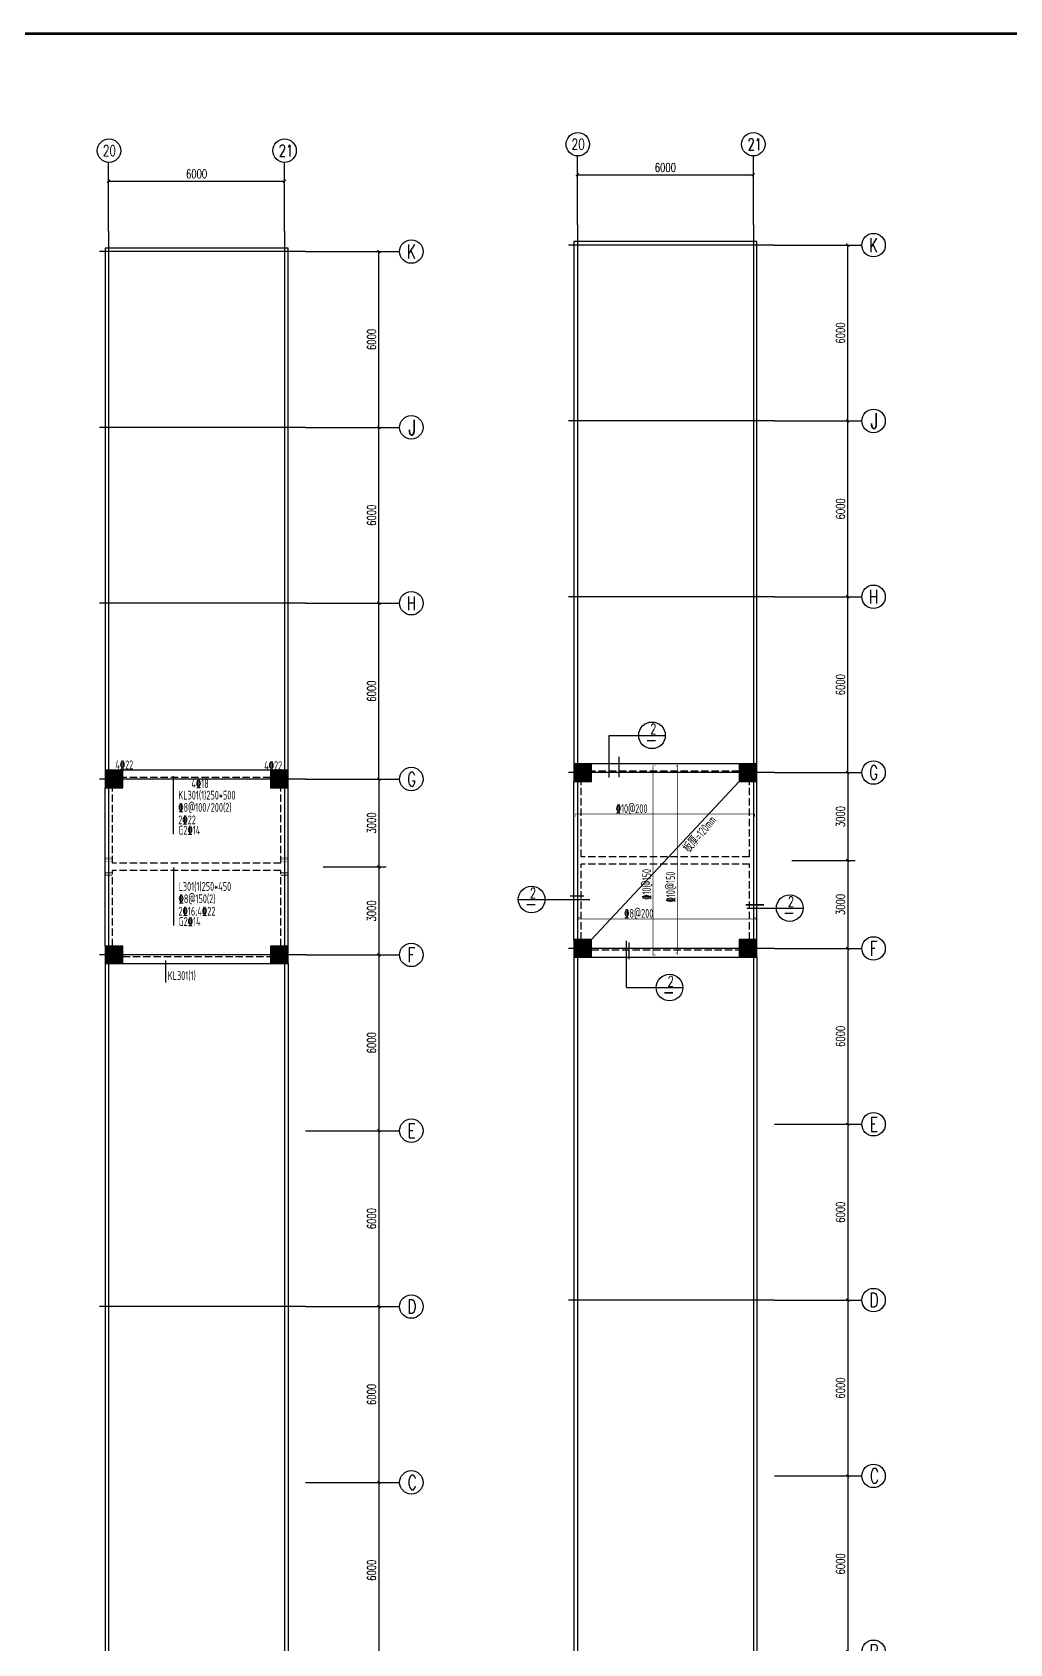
# Model space of a CAD drawing. Extents: x -73672 to 366960, y -527333 to 140666.
# Drawn here: x 263247 to 296576, y -499175 to -444183 of the extents above; entities that cross this region are included whole.
import ezdxf
from ezdxf.enums import TextEntityAlignment as Align

# ---------------------------------------------------------------- set-up
doc = ezdxf.new("R2010")
doc.units = 0
doc.header["$LTSCALE"] = 1000
doc.header["$MEASUREMENT"] = 0
doc.linetypes.add('DASH', pattern=[0.35, 0.25, -0.1])
for name, color, linetype in [('11', 3, 'Continuous'), ('AXIS', 3, 'Continuous'), ('AXIS_TEXT', 7, 'Continuous'), ('COLUMN', 9, 'Continuous'), ('PUB_TITLE', 4, 'Continuous'), ('TEXT', 3, 'Continuous'), ('WALL', 9, 'Continuous'), ('建-尺寸', 3, 'Continuous')]:
    doc.layers.add(name, color=color, linetype=linetype)
doc.styles.add('_TCH_AXIS', font='COMPLEX', dxfattribs={"bigfont": 'GBCBIG'})
doc.styles.add('_TCH_DIM_T3', font='SIMPLEX', dxfattribs={"width": 0.705882, "bigfont": 'GBCBIG'})
doc.styles.add('A-DIM_T3', font='SIMPLEX', dxfattribs={"width": 0.705882, "bigfont": 'GBCBIG'})
doc.styles.add('COMPLEX', font='COMPLEX', dxfattribs={"bigfont": 'Tssdchn.shx'})
doc.styles.add('HZTXT', font='txt', dxfattribs={"bigfont": 'HZTXT'})
doc.styles.add('TSSD_Rein', font='Tssdeng.shx', dxfattribs={"width": 0.7, "bigfont": 'hztxt.shx'})
doc.dimstyles.new('_TCH_ARCH-100', dxfattribs={"dimtxt": 297.5, "dimasz": 100, "dimexe": 250, "dimexo": 300, "dimgap": 100, "dimtad": 1, "dimdec": 0, "dimzin": 0, "dimdsep": 46, "dimtxsty": '_TCH_DIM_T3', "dimblk": 'ARCHTICK', "dimcen": 0.09, "dimclrt": 7, "dimazin": 2, "dimtfac": 1, "dimtdec": 0, "dimtix": 1, "dimtmove": 2, "dimatfit": 3, "dimfxl": 0, "dimtolj": 1, "dimtzin": 0, "dimarcsym": 0})
doc.dimstyles.new('A-DIM-100', dxfattribs={"dimtxt": 297.5, "dimasz": 100, "dimexe": 250, "dimexo": 300, "dimgap": 100, "dimtad": 1, "dimdec": 0, "dimzin": 0, "dimdsep": 46, "dimtxsty": 'A-DIM_T3', "dimblk": 'ARCHTICK', "dimcen": 0.09, "dimclrt": 7, "dimazin": 2, "dimtfac": 1, "dimtdec": 0, "dimtix": 1, "dimtmove": 2, "dimatfit": 3, "dimfxl": 0, "dimtolj": 1, "dimtzin": 0, "dimarcsym": 0})

# ---------------------------------------------------------------- blocks, each defined once
blk = doc.blocks.new('_ArchTick')
at = {"color": 0, "linetype": 'ByBlock', "const_width": 0.4}
blk.add_lwpolyline([(-0.5, -0.5), (0.5, 0.5)], dxfattribs=at)
blk = doc.blocks.new('*D7700')
at = {"layer": 'AXIS', "color": 0, "lineweight": -2}
for p, q in [((265850, -450677), (265850, -449017)), ((265850, -449267), (271850, -449267)), ((271850, -450677), (271850, -449017))]:
    blk.add_line(p, q, dxfattribs=at)
at = {"layer": 'Defpoints', "color": 0}
for p in [(271850, -449267), (265850, -450977), (271850, -450977)]:
    blk.add_point(p, dxfattribs=at)
at = {"layer": 'AXIS', "color": 0, "linetype": 'ByBlock', "lineweight": -2, "xscale": 100, "yscale": 100, "zscale": 100, "rotation": 180}
blk.add_blockref('_ArchTick', (265850, -449267), dxfattribs=at)
at = {"layer": 'AXIS', "color": 0, "linetype": 'ByBlock', "lineweight": -2, "xscale": 100, "yscale": 100, "zscale": 100}
blk.add_blockref('_ArchTick', (271850, -449267), dxfattribs=at)
at = {"layer": 'AXIS', "color": 7, "insert": (268850, -449018), "char_height": 297.5, "attachment_point": 5, "style": '_TCH_DIM_T3'}
blk.add_mtext('\\A1;6000', dxfattribs=at)
blk = doc.blocks.new('*D7702')
at = {"layer": 'AXIS', "color": 0, "lineweight": -2}
for p, q in [((281834, -450457), (281834, -448797)), ((281834, -449047), (287834, -449047)), ((287834, -450457), (287834, -448797))]:
    blk.add_line(p, q, dxfattribs=at)
at = {"layer": 'Defpoints', "color": 0}
for p in [(287834, -449047), (281834, -450757), (287834, -450757)]:
    blk.add_point(p, dxfattribs=at)
at = {"layer": 'AXIS', "color": 0, "linetype": 'ByBlock', "lineweight": -2, "xscale": 100, "yscale": 100, "zscale": 100, "rotation": 180}
blk.add_blockref('_ArchTick', (281834, -449047), dxfattribs=at)
at = {"layer": 'AXIS', "color": 0, "linetype": 'ByBlock', "lineweight": -2, "xscale": 100, "yscale": 100, "zscale": 100}
blk.add_blockref('_ArchTick', (287834, -449047), dxfattribs=at)
at = {"layer": 'AXIS', "color": 7, "insert": (284834, -448798), "char_height": 297.5, "attachment_point": 5, "style": '_TCH_DIM_T3'}
blk.add_mtext('\\A1;6000', dxfattribs=at)
blk = doc.blocks.new('_AXISO')
blk.add_circle((0, 0), 0.5)
at = {"layer": 'AXIS_TEXT', "style": 'COMPLEX'}
blk.add_attdef('A', text='', height=0.56, dxfattribs=at).set_placement((-0.25, -0.28), (0.25, -0.28), align=Align.FIT)
blk = doc.blocks.new('*D8767')
at = {"layer": 'Defpoints', "color": 0}
for p in [(272567, -475667), (272567, -481667), (275067, -481667)]:
    blk.add_point(p, dxfattribs=at)
at = {"layer": '建-尺寸', "color": 0, "lineweight": -2}
for p, q in [((272867, -475667), (275317, -475667)), ((275067, -475667), (275067, -481667)), ((272867, -481667), (275317, -481667))]:
    blk.add_line(p, q, dxfattribs=at)
at = {"layer": '建-尺寸', "color": 0, "linetype": 'ByBlock', "lineweight": -2, "xscale": 100, "yscale": 100, "zscale": 100}
for p, rotation in [((275067, -475667), 90), ((275067, -481667), 270)]:
    blk.add_blockref('_ArchTick', p, dxfattribs=dict(at, rotation=rotation))
at = {"layer": '建-尺寸', "color": 7, "insert": (274818, -478667), "char_height": 297.5, "attachment_point": 5, "rotation": 90, "style": 'A-DIM_T3'}
blk.add_mtext('\\A1;6000', dxfattribs=at)
blk = doc.blocks.new('*D8768')
at = {"layer": 'Defpoints', "color": 0}
for p in [(272567, -481667), (272567, -487667), (275067, -487667)]:
    blk.add_point(p, dxfattribs=at)
at = {"layer": '建-尺寸', "color": 0, "lineweight": -2}
for p, q in [((272867, -481667), (275317, -481667)), ((275067, -481667), (275067, -487667)), ((272867, -487667), (275317, -487667))]:
    blk.add_line(p, q, dxfattribs=at)
at = {"layer": '建-尺寸', "color": 0, "linetype": 'ByBlock', "lineweight": -2, "xscale": 100, "yscale": 100, "zscale": 100}
for p, rotation in [((275067, -481667), 90), ((275067, -487667), 270)]:
    blk.add_blockref('_ArchTick', p, dxfattribs=dict(at, rotation=rotation))
at = {"layer": '建-尺寸', "color": 7, "insert": (274818, -484667), "char_height": 297.5, "attachment_point": 5, "rotation": 90, "style": 'A-DIM_T3'}
blk.add_mtext('\\A1;6000', dxfattribs=at)
blk = doc.blocks.new('*D8769')
at = {"layer": 'Defpoints', "color": 0}
for p in [(272567, -487667), (272567, -493667), (275067, -493667)]:
    blk.add_point(p, dxfattribs=at)
at = {"layer": '建-尺寸', "color": 0, "lineweight": -2}
for p, q in [((272867, -487667), (275317, -487667)), ((275067, -487667), (275067, -493667)), ((272867, -493667), (275317, -493667))]:
    blk.add_line(p, q, dxfattribs=at)
at = {"layer": '建-尺寸', "color": 0, "linetype": 'ByBlock', "lineweight": -2, "xscale": 100, "yscale": 100, "zscale": 100}
for p, rotation in [((275067, -487667), 90), ((275067, -493667), 270)]:
    blk.add_blockref('_ArchTick', p, dxfattribs=dict(at, rotation=rotation))
at = {"layer": '建-尺寸', "color": 7, "insert": (274818, -490667), "char_height": 297.5, "attachment_point": 5, "rotation": 90, "style": 'A-DIM_T3'}
blk.add_mtext('\\A1;6000', dxfattribs=at)
blk = doc.blocks.new('*D8770')
at = {"layer": 'Defpoints', "color": 0}
for p in [(272567, -493667), (272567, -499667), (275067, -499667)]:
    blk.add_point(p, dxfattribs=at)
at = {"layer": '建-尺寸', "color": 0, "lineweight": -2}
for p, q in [((272867, -493667), (275317, -493667)), ((275067, -493667), (275067, -499667)), ((272867, -499667), (275317, -499667))]:
    blk.add_line(p, q, dxfattribs=at)
at = {"layer": '建-尺寸', "color": 0, "linetype": 'ByBlock', "lineweight": -2, "xscale": 100, "yscale": 100, "zscale": 100}
for p, rotation in [((275067, -493667), 90), ((275067, -499667), 270)]:
    blk.add_blockref('_ArchTick', p, dxfattribs=dict(at, rotation=rotation))
at = {"layer": '建-尺寸', "color": 7, "insert": (274818, -496667), "char_height": 297.5, "attachment_point": 5, "rotation": 90, "style": 'A-DIM_T3'}
blk.add_mtext('\\A1;6000', dxfattribs=at)
blk = doc.blocks.new('*D8771')
at = {"layer": 'Defpoints', "color": 0}
for p in [(272867, -463667), (275067, -463667), (272867, -469667)]:
    blk.add_point(p, dxfattribs=at)
at = {"layer": '建-尺寸', "color": 0, "lineweight": -2}
for p, q in [((273167, -463667), (275317, -463667)), ((275067, -469667), (275067, -463667)), ((273167, -469667), (275317, -469667))]:
    blk.add_line(p, q, dxfattribs=at)
at = {"layer": '建-尺寸', "color": 0, "linetype": 'ByBlock', "lineweight": -2, "xscale": 100, "yscale": 100, "zscale": 100}
for p, rotation in [((275067, -463667), 90), ((275067, -469667), 270)]:
    blk.add_blockref('_ArchTick', p, dxfattribs=dict(at, rotation=rotation))
at = {"layer": '建-尺寸', "color": 7, "insert": (274818, -466667), "char_height": 297.5, "attachment_point": 5, "rotation": 90, "style": 'A-DIM_T3'}
blk.add_mtext('\\A1;6000', dxfattribs=at)
blk = doc.blocks.new('*D8772')
at = {"layer": 'Defpoints', "color": 0}
for p in [(272867, -457667), (275067, -457667), (272867, -463667)]:
    blk.add_point(p, dxfattribs=at)
at = {"layer": '建-尺寸', "color": 0, "lineweight": -2}
for p, q in [((273167, -457667), (275317, -457667)), ((275067, -463667), (275067, -457667)), ((273167, -463667), (275317, -463667))]:
    blk.add_line(p, q, dxfattribs=at)
at = {"layer": '建-尺寸', "color": 0, "linetype": 'ByBlock', "lineweight": -2, "xscale": 100, "yscale": 100, "zscale": 100}
for p, rotation in [((275067, -457667), 90), ((275067, -463667), 270)]:
    blk.add_blockref('_ArchTick', p, dxfattribs=dict(at, rotation=rotation))
at = {"layer": '建-尺寸', "color": 7, "insert": (274818, -460667), "char_height": 297.5, "attachment_point": 5, "rotation": 90, "style": 'A-DIM_T3'}
blk.add_mtext('\\A1;6000', dxfattribs=at)
blk = doc.blocks.new('*D8773')
at = {"layer": 'Defpoints', "color": 0}
for p in [(272867, -451667), (275067, -451667), (272867, -457667)]:
    blk.add_point(p, dxfattribs=at)
at = {"layer": '建-尺寸', "color": 0, "lineweight": -2}
for p, q in [((273167, -451667), (275317, -451667)), ((275067, -457667), (275067, -451667)), ((273167, -457667), (275317, -457667))]:
    blk.add_line(p, q, dxfattribs=at)
at = {"layer": '建-尺寸', "color": 0, "linetype": 'ByBlock', "lineweight": -2, "xscale": 100, "yscale": 100, "zscale": 100}
for p, rotation in [((275067, -451667), 90), ((275067, -457667), 270)]:
    blk.add_blockref('_ArchTick', p, dxfattribs=dict(at, rotation=rotation))
at = {"layer": '建-尺寸', "color": 7, "insert": (274818, -454667), "char_height": 297.5, "attachment_point": 5, "rotation": 90, "style": 'A-DIM_T3'}
blk.add_mtext('\\A1;6000', dxfattribs=at)
blk = doc.blocks.new('*D8774')
at = {"layer": 'Defpoints', "color": 0}
for p in [(272867, -469667), (272867, -472667), (275067, -472667)]:
    blk.add_point(p, dxfattribs=at)
at = {"layer": '建-尺寸', "color": 0, "lineweight": -2}
for p, q in [((273167, -469667), (275317, -469667)), ((275067, -469667), (275067, -472667)), ((273167, -472667), (275317, -472667))]:
    blk.add_line(p, q, dxfattribs=at)
at = {"layer": '建-尺寸', "color": 0, "linetype": 'ByBlock', "lineweight": -2, "xscale": 100, "yscale": 100, "zscale": 100}
for p, rotation in [((275067, -469667), 90), ((275067, -472667), 270)]:
    blk.add_blockref('_ArchTick', p, dxfattribs=dict(at, rotation=rotation))
at = {"layer": '建-尺寸', "color": 7, "insert": (274818, -471167), "char_height": 297.5, "attachment_point": 5, "rotation": 90, "style": 'A-DIM_T3'}
blk.add_mtext('\\A1;3000', dxfattribs=at)
blk = doc.blocks.new('*D8775')
at = {"layer": 'Defpoints', "color": 0}
for p in [(272867, -472667), (272867, -475667), (275067, -475667)]:
    blk.add_point(p, dxfattribs=at)
at = {"layer": '建-尺寸', "color": 0, "lineweight": -2}
for p, q in [((273167, -472667), (275317, -472667)), ((275067, -472667), (275067, -475667)), ((273167, -475667), (275317, -475667))]:
    blk.add_line(p, q, dxfattribs=at)
at = {"layer": '建-尺寸', "color": 0, "linetype": 'ByBlock', "lineweight": -2, "xscale": 100, "yscale": 100, "zscale": 100}
for p, rotation in [((275067, -472667), 90), ((275067, -475667), 270)]:
    blk.add_blockref('_ArchTick', p, dxfattribs=dict(at, rotation=rotation))
at = {"layer": '建-尺寸', "color": 7, "insert": (274818, -474167), "char_height": 297.5, "attachment_point": 5, "rotation": 90, "style": 'A-DIM_T3'}
blk.add_mtext('\\A1;3000', dxfattribs=at)
blk = doc.blocks.new('*D8776')
at = {"layer": 'Defpoints', "color": 0}
for p in [(288551, -475448), (288551, -481448), (291051, -481448)]:
    blk.add_point(p, dxfattribs=at)
at = {"layer": '建-尺寸', "color": 0, "lineweight": -2}
for p, q in [((288851, -475448), (291301, -475448)), ((291051, -475448), (291051, -481448)), ((288851, -481448), (291301, -481448))]:
    blk.add_line(p, q, dxfattribs=at)
at = {"layer": '建-尺寸', "color": 0, "linetype": 'ByBlock', "lineweight": -2, "xscale": 100, "yscale": 100, "zscale": 100}
for p, rotation in [((291051, -475448), 90), ((291051, -481448), 270)]:
    blk.add_blockref('_ArchTick', p, dxfattribs=dict(at, rotation=rotation))
at = {"layer": '建-尺寸', "color": 7, "insert": (290802, -478448), "char_height": 297.5, "attachment_point": 5, "rotation": 90, "style": 'A-DIM_T3'}
blk.add_mtext('\\A1;6000', dxfattribs=at)
blk = doc.blocks.new('*D8777')
at = {"layer": 'Defpoints', "color": 0}
for p in [(288551, -481448), (288551, -487448), (291051, -487448)]:
    blk.add_point(p, dxfattribs=at)
at = {"layer": '建-尺寸', "color": 0, "lineweight": -2}
for p, q in [((288851, -481448), (291301, -481448)), ((291051, -481448), (291051, -487448)), ((288851, -487448), (291301, -487448))]:
    blk.add_line(p, q, dxfattribs=at)
at = {"layer": '建-尺寸', "color": 0, "linetype": 'ByBlock', "lineweight": -2, "xscale": 100, "yscale": 100, "zscale": 100}
for p, rotation in [((291051, -481448), 90), ((291051, -487448), 270)]:
    blk.add_blockref('_ArchTick', p, dxfattribs=dict(at, rotation=rotation))
at = {"layer": '建-尺寸', "color": 7, "insert": (290802, -484448), "char_height": 297.5, "attachment_point": 5, "rotation": 90, "style": 'A-DIM_T3'}
blk.add_mtext('\\A1;6000', dxfattribs=at)
blk = doc.blocks.new('*D8778')
at = {"layer": 'Defpoints', "color": 0}
for p in [(288551, -487448), (288551, -493448), (291051, -493448)]:
    blk.add_point(p, dxfattribs=at)
at = {"layer": '建-尺寸', "color": 0, "lineweight": -2}
for p, q in [((288851, -487448), (291301, -487448)), ((291051, -487448), (291051, -493448)), ((288851, -493448), (291301, -493448))]:
    blk.add_line(p, q, dxfattribs=at)
at = {"layer": '建-尺寸', "color": 0, "linetype": 'ByBlock', "lineweight": -2, "xscale": 100, "yscale": 100, "zscale": 100}
for p, rotation in [((291051, -487448), 90), ((291051, -493448), 270)]:
    blk.add_blockref('_ArchTick', p, dxfattribs=dict(at, rotation=rotation))
at = {"layer": '建-尺寸', "color": 7, "insert": (290802, -490448), "char_height": 297.5, "attachment_point": 5, "rotation": 90, "style": 'A-DIM_T3'}
blk.add_mtext('\\A1;6000', dxfattribs=at)
blk = doc.blocks.new('*D8779')
at = {"layer": 'Defpoints', "color": 0}
for p in [(288551, -493448), (288551, -499448), (291051, -499448)]:
    blk.add_point(p, dxfattribs=at)
at = {"layer": '建-尺寸', "color": 0, "lineweight": -2}
for p, q in [((288851, -493448), (291301, -493448)), ((291051, -493448), (291051, -499448)), ((288851, -499448), (291301, -499448))]:
    blk.add_line(p, q, dxfattribs=at)
at = {"layer": '建-尺寸', "color": 0, "linetype": 'ByBlock', "lineweight": -2, "xscale": 100, "yscale": 100, "zscale": 100}
for p, rotation in [((291051, -493448), 90), ((291051, -499448), 270)]:
    blk.add_blockref('_ArchTick', p, dxfattribs=dict(at, rotation=rotation))
at = {"layer": '建-尺寸', "color": 7, "insert": (290802, -496448), "char_height": 297.5, "attachment_point": 5, "rotation": 90, "style": 'A-DIM_T3'}
blk.add_mtext('\\A1;6000', dxfattribs=at)
blk = doc.blocks.new('*D8780')
at = {"layer": 'Defpoints', "color": 0}
for p in [(288851, -463448), (291051, -463448), (288851, -469448)]:
    blk.add_point(p, dxfattribs=at)
at = {"layer": '建-尺寸', "color": 0, "lineweight": -2}
for p, q in [((289151, -463448), (291301, -463448)), ((291051, -469448), (291051, -463448)), ((289151, -469448), (291301, -469448))]:
    blk.add_line(p, q, dxfattribs=at)
at = {"layer": '建-尺寸', "color": 0, "linetype": 'ByBlock', "lineweight": -2, "xscale": 100, "yscale": 100, "zscale": 100}
for p, rotation in [((291051, -463448), 90), ((291051, -469448), 270)]:
    blk.add_blockref('_ArchTick', p, dxfattribs=dict(at, rotation=rotation))
at = {"layer": '建-尺寸', "color": 7, "insert": (290802, -466448), "char_height": 297.5, "attachment_point": 5, "rotation": 90, "style": 'A-DIM_T3'}
blk.add_mtext('\\A1;6000', dxfattribs=at)
blk = doc.blocks.new('*D8781')
at = {"layer": 'Defpoints', "color": 0}
for p in [(288851, -457448), (291051, -457448), (288851, -463448)]:
    blk.add_point(p, dxfattribs=at)
at = {"layer": '建-尺寸', "color": 0, "lineweight": -2}
for p, q in [((289151, -457448), (291301, -457448)), ((291051, -463448), (291051, -457448)), ((289151, -463448), (291301, -463448))]:
    blk.add_line(p, q, dxfattribs=at)
at = {"layer": '建-尺寸', "color": 0, "linetype": 'ByBlock', "lineweight": -2, "xscale": 100, "yscale": 100, "zscale": 100}
for p, rotation in [((291051, -457448), 90), ((291051, -463448), 270)]:
    blk.add_blockref('_ArchTick', p, dxfattribs=dict(at, rotation=rotation))
at = {"layer": '建-尺寸', "color": 7, "insert": (290802, -460448), "char_height": 297.5, "attachment_point": 5, "rotation": 90, "style": 'A-DIM_T3'}
blk.add_mtext('\\A1;6000', dxfattribs=at)
blk = doc.blocks.new('*D8782')
at = {"layer": 'Defpoints', "color": 0}
for p in [(288851, -451448), (291051, -451448), (288851, -457448)]:
    blk.add_point(p, dxfattribs=at)
at = {"layer": '建-尺寸', "color": 0, "lineweight": -2}
for p, q in [((289151, -451448), (291301, -451448)), ((291051, -457448), (291051, -451448)), ((289151, -457448), (291301, -457448))]:
    blk.add_line(p, q, dxfattribs=at)
at = {"layer": '建-尺寸', "color": 0, "linetype": 'ByBlock', "lineweight": -2, "xscale": 100, "yscale": 100, "zscale": 100}
for p, rotation in [((291051, -451448), 90), ((291051, -457448), 270)]:
    blk.add_blockref('_ArchTick', p, dxfattribs=dict(at, rotation=rotation))
at = {"layer": '建-尺寸', "color": 7, "insert": (290802, -454448), "char_height": 297.5, "attachment_point": 5, "rotation": 90, "style": 'A-DIM_T3'}
blk.add_mtext('\\A1;6000', dxfattribs=at)
blk = doc.blocks.new('*D8783')
at = {"layer": 'Defpoints', "color": 0}
for p in [(288851, -469448), (288851, -472448), (291051, -472448)]:
    blk.add_point(p, dxfattribs=at)
at = {"layer": '建-尺寸', "color": 0, "lineweight": -2}
for p, q in [((289151, -469448), (291301, -469448)), ((291051, -469448), (291051, -472448)), ((289151, -472448), (291301, -472448))]:
    blk.add_line(p, q, dxfattribs=at)
at = {"layer": '建-尺寸', "color": 0, "linetype": 'ByBlock', "lineweight": -2, "xscale": 100, "yscale": 100, "zscale": 100}
for p, rotation in [((291051, -469448), 90), ((291051, -472448), 270)]:
    blk.add_blockref('_ArchTick', p, dxfattribs=dict(at, rotation=rotation))
at = {"layer": '建-尺寸', "color": 7, "insert": (290802, -470948), "char_height": 297.5, "attachment_point": 5, "rotation": 90, "style": 'A-DIM_T3'}
blk.add_mtext('\\A1;3000', dxfattribs=at)
blk = doc.blocks.new('*D8784')
at = {"layer": 'Defpoints', "color": 0}
for p in [(288851, -472448), (288851, -475448), (291051, -475448)]:
    blk.add_point(p, dxfattribs=at)
at = {"layer": '建-尺寸', "color": 0, "lineweight": -2}
for p, q in [((289151, -472448), (291301, -472448)), ((291051, -472448), (291051, -475448)), ((289151, -475448), (291301, -475448))]:
    blk.add_line(p, q, dxfattribs=at)
at = {"layer": '建-尺寸', "color": 0, "linetype": 'ByBlock', "lineweight": -2, "xscale": 100, "yscale": 100, "zscale": 100}
for p, rotation in [((291051, -472448), 90), ((291051, -475448), 270)]:
    blk.add_blockref('_ArchTick', p, dxfattribs=dict(at, rotation=rotation))
at = {"layer": '建-尺寸', "color": 7, "insert": (290802, -473948), "char_height": 297.5, "attachment_point": 5, "rotation": 90, "style": 'A-DIM_T3'}
blk.add_mtext('\\A1;3000', dxfattribs=at)

msp = doc.modelspace()

# ---------------------------------------------------------------- hatches: boundary and pattern name
h = msp.add_hatch(color=0)
h.dxf.hatch_style = 1
h.paths.add_polyline_path([(265850.37, -469967.18), (266330.37, -469967.18), (266330.37, -469367.18), (265850.37, -469367.18)])
h.paths.add_polyline_path([(265850.37, -469367.18), (265730.37, -469367.18), (265730.37, -469967.18), (265850.37, -469967.18)])
h = msp.add_hatch(color=0)
h.dxf.hatch_style = 1
h.paths.add_polyline_path([(271490.37, -469967.18), (271970.37, -469967.18), (271970.37, -469367.18), (271490.37, -469367.18)])
h.paths.add_polyline_path([(271490.37, -469367.18), (271370.37, -469367.18), (271370.37, -469967.18), (271490.37, -469967.18)])
h = msp.add_hatch(color=0)
h.dxf.hatch_style = 1
h.paths.add_polyline_path([(281834.08, -469747.81), (282314.08, -469747.81), (282314.08, -469147.81), (281834.08, -469147.81)])
h.paths.add_polyline_path([(281834.08, -469147.81), (281714.08, -469147.81), (281714.08, -469747.81), (281834.08, -469747.81)])
h = msp.add_hatch(color=0)
h.dxf.hatch_style = 1
h.paths.add_polyline_path([(287474.08, -469747.81), (287954.08, -469747.81), (287954.08, -469147.81), (287474.08, -469147.81)])
h.paths.add_polyline_path([(287474.08, -469147.81), (287354.08, -469147.81), (287354.08, -469747.81), (287474.08, -469747.81)])
h = msp.add_hatch(color=0)
h.dxf.hatch_style = 1
h.paths.add_polyline_path([(265850.37, -475967.18), (266330.37, -475967.18), (266330.37, -475367.18), (265850.37, -475367.18)])
h.paths.add_polyline_path([(265850.37, -475367.18), (265730.37, -475367.18), (265730.37, -475967.18), (265850.37, -475967.18)])
h = msp.add_hatch(color=0)
h.dxf.hatch_style = 1
h.paths.add_polyline_path([(271490.37, -475967.18), (271970.37, -475967.18), (271970.37, -475367.18), (271490.37, -475367.18)])
h.paths.add_polyline_path([(271490.37, -475367.18), (271370.37, -475367.18), (271370.37, -475967.18), (271490.37, -475967.18)])
h = msp.add_hatch(color=0)
h.dxf.hatch_style = 1
h.paths.add_polyline_path([(281834.08, -475747.81), (282314.08, -475747.81), (282314.08, -475147.81), (281834.08, -475147.81)])
h.paths.add_polyline_path([(281834.08, -475147.81), (281714.08, -475147.81), (281714.08, -475747.81), (281834.08, -475747.81)])
h = msp.add_hatch(color=0)
h.dxf.hatch_style = 1
h.paths.add_polyline_path([(287474.08, -475747.81), (287954.08, -475747.81), (287954.08, -475147.81), (287474.08, -475147.81)])
h.paths.add_polyline_path([(287474.08, -475147.81), (287354.08, -475147.81), (287354.08, -475747.81), (287474.08, -475747.81)])

# ---------------------------------------------------------------- linework, layer by layer
at = {"color": 1}
for p, q in [((281834.08, -450757.29), (281834.08, -499828.46)), ((287834.08, -450757.29), (287834.08, -499828.46)), ((265850.37, -450976.66), (265850.37, -500047.83)), ((271850.37, -450976.66), (271850.37, -500047.83)), ((288550.73, -451447.81), (281525.26, -451447.81)), ((272567.03, -451667.18), (265541.55, -451667.18)), ((288550.73, -457447.81), (281525.26, -457447.81)), ((272567.03, -457667.18), (265541.55, -457667.18)), ((288550.73, -463447.81), (281525.26, -463447.81)), ((272567.03, -463667.18), (265541.55, -463667.18)), ((288550.73, -469447.81), (281525.26, -469447.81)), ((272567.03, -469667.18), (265541.55, -469667.18)), ((272567.03, -475667.18), (265541.55, -475667.18)), ((288550.73, -475447.81), (281525.26, -475447.81)), ((272567.03, -487667.18), (265541.55, -487667.18)), ((288550.73, -487447.81), (281525.26, -487447.81))]:
    msp.add_line(p, q, dxfattribs=at)
at = {"color": 0}
for p, q in [((287954.08, -451327.81), (281714.08, -451327.81)), ((281714.08, -451327.81), (281714.08, -469747.81)), ((287954.08, -469147.81), (287954.08, -451327.81)), ((271970.37, -451547.18), (265730.37, -451547.18)), ((265730.37, -451547.18), (265730.37, -469967.18)), ((271970.37, -469367.18), (271970.37, -451547.18)), ((282914, -469611.71), (282914, -468176.18)), ((282914, -468176.18), (284832.51, -468176.18)), ((271370.37, -469367.18), (266330.37, -469367.18)), ((268056.19, -469564.48), (268056.19, -471552.3)), ((287354.08, -469147.81), (282314.08, -469147.81)), ((265730.37, -475367.18), (265730.37, -469967.18)), ((271970.37, -475367.18), (271970.37, -469967.18)), ((281714.08, -475147.81), (281714.08, -469747.81)), ((282314.08, -475147.81), (287354.08, -469747.81)), ((287954.08, -475147.81), (287954.08, -469747.81)), ((268064.69, -472680.35), (268064.69, -474668.17)), ((279819.25, -473776.11), (282261.71, -473776.11)), ((287609.87, -474069.58), (289528.39, -474069.58)), ((283510.37, -476784.59), (283510.37, -475193.56)), ((265730.37, -475967.18), (265730.37, -499787.18)), ((267797.19, -476613.88), (267797.19, -475864.46)), ((281714.08, -475747.81), (281714.08, -499567.81)), ((283510.37, -476784.59), (285428.88, -476784.59))]:
    msp.add_line(p, q, dxfattribs=at)
for p, q in [((266330.37, -475547.18), (266330.37, -475461.85)), ((282314.08, -475327.81), (282314.08, -475242.48))]:
    msp.add_line(p, q)
for points, const_width in [([(284206.5, -468355.77), (284499.98, -468355.77)], 50), ([(283249.4, -469611.71), (283249.4, -468900.65)], 50), ([(284499.31, -475674.48), (284410.87, -475674.48), (284410.87, -469216.62), (284499.85, -469216.62)], 20), ([(281758.17, -470963.66), (281758.17, -470861.31), (287877.11, -470861.31), (287877.11, -470950.79)], 20), ([(265730.37, -472361.37), (265980.37, -472361.37)], 20), ([(271720.37, -472361.37), (271970.37, -472361.37)], 20), ([(265730.37, -472413.83), (265980.37, -472413.83)], 20), ([(265730.37, -472470.13), (265980.37, -472470.13)], 20), ([(265730.37, -472859.24), (265980.37, -472859.24)], 20), ([(265730.37, -472911.7), (265980.37, -472911.7)], 20), ([(271720.37, -472413.83), (271970.37, -472413.83)], 20), ([(271720.37, -472470.13), (271970.37, -472470.13)], 20), ([(271720.37, -472859.24), (271970.37, -472859.24)], 20), ([(271720.37, -472911.7), (271970.37, -472911.7)], 20), ([(265730.37, -472967.99), (265980.37, -472967.99)], 20), ([(271720.37, -472967.99), (271970.37, -472967.99)], 20), ([(280102.32, -473955.7), (280395.79, -473955.7)], 50), ([(282060.88, -473660.66), (281581.08, -473660.66)], 50), ([(287567.84, -473958.76), (288196.72, -473958.76)], 50), ([(281917.64, -474377.72), (281829.36, -474445.53), (287959.82, -474445.53), (287838.63, -474376.41)], 20), ([(288902.38, -474249.17), (289195.86, -474249.17)], 50), ([(283596.75, -475238.53), (283596.75, -475814.29)], 50), ([(284802.87, -476964.17), (285096.35, -476964.17)], 50)]:
    msp.add_lwpolyline(points, dxfattribs=dict(at, const_width=const_width))
at = {"const_width": 20}
msp.add_lwpolyline([(285202.07, -469245.54), (285239.45, -469197.98), (285239.45, -475641.19), (285182.67, -475583.7)], dxfattribs=at)
at = {"color": 0}
for centre in [(284377.98, -468176.18), (280273.79, -473776.11), (289073.85, -474069.58), (284974.35, -476784.59)]:
    msp.add_circle(centre, 454.54, dxfattribs=at)
at = {"layer": 'AXIS'}
for p, q in [((265850.37, -450976.66), (265850.37, -448625.24)), ((271850.37, -450976.66), (271850.37, -448625.24)), ((281834.08, -450757.29), (281834.08, -448405.87)), ((287834.08, -450757.29), (287834.08, -448405.87)), ((288550.73, -451447.81), (291531.1, -451447.81)), ((272567.03, -451667.18), (275772.79, -451667.18)), ((288550.73, -457447.81), (291531.1, -457447.81)), ((272567.03, -457667.18), (275772.79, -457667.18)), ((288550.73, -463447.81), (291531.1, -463447.81)), ((272567.03, -463667.18), (275772.79, -463667.18)), ((288550.73, -469447.81), (291531.1, -469447.81)), ((272567.03, -469667.18), (275772.79, -469667.18)), ((272567.03, -475667.18), (275772.79, -475667.18)), ((288550.73, -475447.81), (291531.1, -475447.81)), ((272567.03, -481667.18), (275772.79, -481667.18)), ((288550.73, -481447.81), (291531.1, -481447.81)), ((272567.03, -487667.18), (275772.79, -487667.18)), ((288550.73, -487447.81), (291531.1, -487447.81)), ((272567.03, -493667.18), (275772.79, -493667.18)), ((288550.73, -493447.81), (291531.1, -493447.81))]:
    msp.add_line(p, q, dxfattribs=at)
for centre in [(281848.36, -448005.87), (265864.66, -448225.24)]:
    msp.add_circle(centre, 400, dxfattribs=at)
at = {"layer": 'COLUMN'}
for points in [[(265730.37, -469967.18), (266330.37, -469967.18), (266330.37, -469367.18), (265730.37, -469367.18)], [(271370.37, -469967.18), (271970.37, -469967.18), (271970.37, -469367.18), (271370.37, -469367.18)], [(281714.08, -469747.81), (282314.08, -469747.81), (282314.08, -469147.81), (281714.08, -469147.81)], [(287354.08, -469747.81), (287954.08, -469747.81), (287954.08, -469147.81), (287354.08, -469147.81)], [(265730.37, -475967.18), (266330.37, -475967.18), (266330.37, -475367.18), (265730.37, -475367.18)], [(271370.37, -475967.18), (271970.37, -475967.18), (271970.37, -475367.18), (271370.37, -475367.18)], [(281714.08, -475747.81), (282314.08, -475747.81), (282314.08, -475147.81), (281714.08, -475147.81)], [(287354.08, -475747.81), (287954.08, -475747.81), (287954.08, -475147.81), (287354.08, -475147.81)]]:
    msp.add_lwpolyline(points, close=True, dxfattribs=at)
at = {"layer": 'PUB_TITLE', "const_width": 100}
msp.add_lwpolyline([(187741.64, -526333.5), (332941.64, -526333.5), (332941.64, -444233.5), (187741.64, -444233.5)], close=True, dxfattribs=at)
at = {"layer": 'WALL', "linetype": 'DASH'}
for p, q in [((271370.37, -469617.18), (266330.37, -469617.18)), ((287354.08, -469397.81), (282314.08, -469397.81)), ((265980.37, -472542.18), (265980.37, -469967.18)), ((271720.37, -472542.18), (271720.37, -469967.18)), ((281964.08, -472322.81), (281964.08, -469747.81)), ((287704.08, -472322.81), (287704.08, -469747.81)), ((287704.08, -472322.81), (281964.08, -472322.81)), ((271720.37, -472542.18), (265980.37, -472542.18)), ((265980.37, -475367.18), (265980.37, -472792.18)), ((271720.37, -472792.18), (265980.37, -472792.18)), ((271720.37, -475367.18), (271720.37, -472792.18)), ((281964.08, -475147.81), (281964.08, -472572.81)), ((287704.08, -472572.81), (281964.08, -472572.81)), ((287704.08, -475147.81), (287704.08, -472572.81)), ((282314.08, -475497.81), (287354.08, -475497.81)), ((266330.37, -475717.18), (271370.37, -475717.18))]:
    msp.add_line(p, q, dxfattribs=at)
at = {"layer": 'WALL'}
for p, q in [((266330.37, -475967.18), (271370.37, -475967.18)), ((271970.37, -475967.18), (271970.37, -499787.18)), ((282314.08, -475747.81), (287354.08, -475747.81)), ((287954.08, -475747.81), (287954.08, -499567.81))]:
    msp.add_line(p, q, dxfattribs=at)

# ---------------------------------------------------------------- block references
at = {"layer": 'AXIS'}
ref = msp.add_blockref('_AXISO', (287834.08, -448005.87), dxfattribs=dict(at, xscale=800, yscale=800, zscale=800))
ref.add_attrib('A', '21', (287638.63, -448206.37), dxfattribs={"color": 7, "height": 401.002, "style": '_TCH_AXIS', "width": 0.705882})
ref = msp.add_blockref('_AXISO', (271850.37, -448225.24), dxfattribs=dict(at, xscale=800, yscale=800, zscale=800))
ref.add_attrib('A', '21', (271654.92, -448425.74), dxfattribs={"color": 7, "height": 401.002, "style": '_TCH_AXIS', "width": 0.705882})
ref = msp.add_blockref('_AXISO', (276172.79, -451667.18), dxfattribs=dict(at, xscale=800, yscale=800, zscale=800))
ref.add_attrib('A', 'K', (276022.08, -451903.16), dxfattribs={"color": 7, "height": 471.96, "style": '_TCH_AXIS', "width": 0.705882})
ref = msp.add_blockref('_AXISO', (291931.1, -451447.81), dxfattribs=dict(at, xscale=800, yscale=800, zscale=800))
ref.add_attrib('A', 'K', (291780.39, -451683.79), dxfattribs={"color": 7, "height": 471.96, "style": '_TCH_AXIS', "width": 0.705882})
ref = msp.add_blockref('_AXISO', (276172.79, -457667.18), dxfattribs=dict(at, xscale=800, yscale=800, zscale=800))
ref.add_attrib('A', 'J', (276075.69, -457929.81), dxfattribs={"color": 7, "height": 525.25, "style": '_TCH_AXIS', "width": 0.705882})
ref = msp.add_blockref('_AXISO', (291931.1, -457447.81), dxfattribs=dict(at, xscale=800, yscale=800, zscale=800))
ref.add_attrib('A', 'J', (291834, -457710.44), dxfattribs={"color": 7, "height": 525.25, "style": '_TCH_AXIS', "width": 0.705882})
ref = msp.add_blockref('_AXISO', (276172.79, -463667.18), dxfattribs=dict(at, xscale=800, yscale=800, zscale=800))
ref.add_attrib('A', 'H', (276016.57, -463899.55), dxfattribs={"color": 7, "height": 464.74, "style": '_TCH_AXIS', "width": 0.705882})
ref = msp.add_blockref('_AXISO', (291931.1, -463447.81), dxfattribs=dict(at, xscale=800, yscale=800, zscale=800))
ref.add_attrib('A', 'H', (291774.89, -463680.19), dxfattribs={"color": 7, "height": 464.74, "style": '_TCH_AXIS', "width": 0.705882})
ref = msp.add_blockref('_AXISO', (291931.1, -469447.81), dxfattribs=dict(at, xscale=800, yscale=800, zscale=800))
ref.add_attrib('A', 'G', (291786.16, -469687.38), dxfattribs={"color": 7, "height": 479.13, "style": '_TCH_AXIS', "width": 0.705882})
ref = msp.add_blockref('_AXISO', (276172.79, -469667.18), dxfattribs=dict(at, xscale=800, yscale=800, zscale=800))
ref.add_attrib('A', 'G', (276027.84, -469906.75), dxfattribs={"color": 7, "height": 479.13, "style": '_TCH_AXIS', "width": 0.705882})
ref = msp.add_blockref('_AXISO', (291931.1, -475447.81), dxfattribs=dict(at, xscale=800, yscale=800, zscale=800))
ref.add_attrib('A', 'F', (291798.48, -475694.41), dxfattribs={"color": 7, "height": 493.2, "style": '_TCH_AXIS', "width": 0.705882})
ref = msp.add_blockref('_AXISO', (276172.79, -475667.18), dxfattribs=dict(at, xscale=800, yscale=800, zscale=800))
ref.add_attrib('A', 'F', (276040.16, -475913.78), dxfattribs={"color": 7, "height": 493.2, "style": '_TCH_AXIS', "width": 0.705882})
ref = msp.add_blockref('_AXISO', (291931.1, -481447.81), dxfattribs=dict(at, xscale=800, yscale=800, zscale=800))
ref.add_attrib('A', 'E', (291798.48, -481694.41), dxfattribs={"color": 7, "height": 493.2, "style": '_TCH_AXIS', "width": 0.705882})
ref = msp.add_blockref('_AXISO', (276172.79, -481667.18), dxfattribs=dict(at, xscale=800, yscale=800, zscale=800))
ref.add_attrib('A', 'E', (276040.16, -481913.78), dxfattribs={"color": 7, "height": 493.2, "style": '_TCH_AXIS', "width": 0.705882})
ref = msp.add_blockref('_AXISO', (291931.1, -487447.81), dxfattribs=dict(at, xscale=800, yscale=800, zscale=800))
ref.add_attrib('A', 'D', (291792.18, -487690.92), dxfattribs={"color": 7, "height": 486.22, "style": '_TCH_AXIS', "width": 0.705882})
ref = msp.add_blockref('_AXISO', (276172.79, -487667.18), dxfattribs=dict(at, xscale=800, yscale=800, zscale=800))
ref.add_attrib('A', 'D', (276033.87, -487910.29), dxfattribs={"color": 7, "height": 486.22, "style": '_TCH_AXIS', "width": 0.705882})
ref = msp.add_blockref('_AXISO', (276172.79, -493667.18), dxfattribs=dict(at, xscale=800, yscale=800, zscale=800))
ref.add_attrib('A', 'C', (276046.73, -493917.2), dxfattribs={"color": 7, "height": 500.04, "style": '_TCH_AXIS', "width": 0.705882})
ref = msp.add_blockref('_AXISO', (291931.1, -493447.81), dxfattribs=dict(at, xscale=800, yscale=800, zscale=800))
ref.add_attrib('A', 'C', (291805.04, -493697.83), dxfattribs={"color": 7, "height": 500.04, "style": '_TCH_AXIS', "width": 0.705882})
ref = msp.add_blockref('_AXISO', (291931.1, -499447.81), dxfattribs=dict(at, xscale=800, yscale=800, zscale=800))
ref.add_attrib('A', 'B', (291792.18, -499690.92), dxfattribs={"color": 7, "height": 486.22, "style": '_TCH_AXIS', "width": 0.705882})

# ---------------------------------------------------------------- texts
at = {"layer": '11', "style": 'HZTXT', "width": 0.7}
for p in [(284317.2, -468134.67), (280213.02, -473734.61), (289013.08, -474028.08), (284913.58, -476743.08)]:
    msp.add_text('2', height=350, dxfattribs=at).set_placement(p)
at = {"layer": 'AXIS', "color": 7, "style": '_TCH_AXIS', "width": 0.705882}
for p in [(265653.93, -448409.62), (281637.64, -448190.25)]:
    msp.add_text('20', height=368.763, dxfattribs=at).set_placement(p)
at = {"layer": 'TEXT', "style": 'TSSD_Rein', "width": 0.7}
for s, p in [('4%%13222', (266079.46, -469332.46)), ('4%%13222', (271156.38, -469358.08)), ('KL301(1)250*500', (268226.36, -470366.75)), ('4%%13218', (268675.8, -469972.21)), ('%%1328@100/200(2)', (268226.36, -470786)), ('%%13210@200', (283141.84, -470826.06)), ('2%%13222', (268226.36, -471210.5)), ('G2%%13214', (268226.36, -471561.62)), ('L301(1)250*450', (268234.85, -473482.62)), ('%%1328@150(2)', (268234.85, -473901.87)), ('2%%13216;4%%13222', (268234.85, -474326.37)), ('G2%%13214', (268234.85, -474677.5)), ('%%1328@200', (283428.92, -474402.24)), ('KL301(1)', (267866.44, -476524.73))]:
    msp.add_text(s, height=300, dxfattribs=at).set_placement(p)
for s, rotation, p in [('板厚=120mm', 50.544605, (285656.93, -472211.91)), ('%%13210@150', 90, (284343.44, -473790.19)), ('%%13210@150', 90, (285160.58, -473879.2))]:
    msp.add_text(s, height=300, rotation=rotation, dxfattribs=at).set_placement(p)

# ---------------------------------------------------------------- dimensions: what is measured, and where the dimension line sits
at = {"layer": 'AXIS'}
for base, p1, p2, picture, middle in [((287834.08, -449047.24), (281834.08, -450757.29), (287834.08, -450757.29), '*D7702', (284834.08, -448798.49)), ((271850.37, -449266.61), (265850.37, -450976.66), (271850.37, -450976.66), '*D7700', (268850.37, -449017.86))]:
    dim = msp.add_linear_dim(base=base, p1=p1, p2=p2, angle=0, dimstyle='_TCH_ARCH-100', dxfattribs=at)
    dim.commit()
    dim.dimension.update_dxf_attribs({"geometry": picture, "text_midpoint": middle, "dimtype": 161})
at = {"layer": '建-尺寸', "color": 0}
for p1, p2, distance, picture, middle in [((288850.73, -457447.81), (288850.73, -451447.81), -2200, '*D8782', (290801.98, -454447.81)), ((272867.03, -457667.18), (272867.03, -451667.18), -2200, '*D8773', (274818.28, -454667.18)), ((288850.73, -463447.81), (288850.73, -457447.81), -2200, '*D8781', (290801.98, -460447.81)), ((272867.03, -463667.18), (272867.03, -457667.18), -2200, '*D8772', (274818.28, -460667.18)), ((288850.73, -469447.81), (288850.73, -463447.81), -2200, '*D8780', (290801.98, -466447.81)), ((272867.03, -469667.18), (272867.03, -463667.18), -2200, '*D8771', (274818.28, -466667.18)), ((272867.03, -469667.18), (272867.03, -472667.18), 2200, '*D8774', (274818.28, -471167.18)), ((288850.73, -469447.81), (288850.73, -472447.81), 2200, '*D8783', (290801.98, -470947.81)), ((272867.03, -472667.18), (272867.03, -475667.18), 2200, '*D8775', (274818.28, -474167.18)), ((288850.73, -472447.81), (288850.73, -475447.81), 2200, '*D8784', (290801.98, -473947.81)), ((272567.03, -475667.18), (272567.03, -481667.18), 2500, '*D8767', (274818.28, -478667.18)), ((288550.73, -475447.81), (288550.73, -481447.81), 2500, '*D8776', (290801.98, -478447.81)), ((272567.03, -481667.18), (272567.03, -487667.18), 2500, '*D8768', (274818.28, -484667.18)), ((288550.73, -481447.81), (288550.73, -487447.81), 2500, '*D8777', (290801.98, -484447.81)), ((272567.03, -487667.18), (272567.03, -493667.18), 2500, '*D8769', (274818.28, -490667.18)), ((288550.73, -487447.81), (288550.73, -493447.81), 2500, '*D8778', (290801.98, -490447.81)), ((272567.03, -493667.18), (272567.03, -499667.18), 2500, '*D8770', (274818.28, -496667.18)), ((288550.73, -493447.81), (288550.73, -499447.81), 2500, '*D8779', (290801.98, -496447.81))]:
    dim = msp.add_aligned_dim(p1=p1, p2=p2, distance=distance, dimstyle='A-DIM-100', dxfattribs=at)
    dim.commit()
    dim.dimension.update_dxf_attribs({"geometry": picture, "text_midpoint": middle})

doc.saveas('drawing.dxf')
